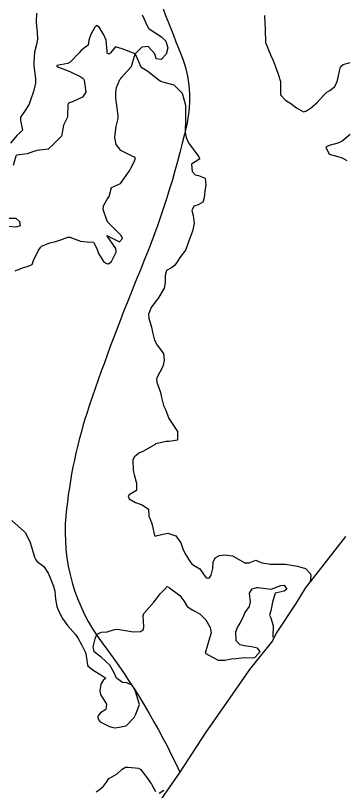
# Model space of a CAD drawing. Header units: metres. Extents: x 318500 to 325275, y 7408834 to 7428799.
# Drawn here: x 320298.6 to 320349.3, y 7411975.4 to 7412094.7 of the extents above; entities that cross this region are included whole.
import ezdxf

# ---------------------------------------------------------------- set-up
doc = ezdxf.new("R2010")
doc.units = ezdxf.units.M
doc.header["$MEASUREMENT"] = 0
for name, color, linetype in [('Area', 45, 'Continuous'), ('Curvas de Nivel 1m', 11, 'Continuous'), ('Curvas de Nivel 5m', 15, 'Continuous'), ('Vias Secundárias', 230, 'Continuous')]:
    doc.layers.add(name, color=color, linetype=linetype)

msp = doc.modelspace()

# ---------------------------------------------------------------- linework, layer by layer
at = {"layer": 'Area'}
msp.add_lwpolyline([(320349.3, 7412014.61), (320343.08, 7412006.68), (320341.65, 7412004.35), (320338.61, 7411999.77), (320338.05, 7411998.58), (320334.52, 7411994.21), (320331.14, 7411989.31), (320327.72, 7411984.4), (320323.82, 7411978.42), (320320.54, 7411973.7)], dxfattribs=at)
at = {"layer": 'Curvas de Nivel 1m', "flags": 128}
for points, elevation in [([(320318.01, 7412094.83), (320318.9, 7412092.93), (320318.96, 7412092.82), (320319.01, 7412092.74), (320319.25, 7412092.58), (320320.99, 7412091.44), (320321.66, 7412090.78), (320321.98, 7412089.76), (320321.73, 7412088.78), (320320.94, 7412087.97), (320320.17, 7412088.03), (320320, 7412088.8), (320318.97, 7412089.92), (320317.98, 7412089.82), (320316.95, 7412088.84), (320317.84, 7412086.83), (320318.92, 7412086.17), (320320.63, 7412084.79), (320320.9, 7412084.61), (320321.17, 7412084.52), (320322.89, 7412084.06), (320324.19, 7412082.75), (320324.67, 7412080.93), (320324.67, 7412080.74), (320324.7, 7412078.86), (320324.7, 7412078.74), (320324.62, 7412076.92), (320324.62, 7412076.74), (320324.78, 7412075.94), (320325.16, 7412075.12), (320325.44, 7412074.73), (320326.74, 7412073.01), (320326.86, 7412072.71), (320326.84, 7412072.61), (320326.74, 7412072.56), (320325.61, 7412071.85), (320325.7, 7412070.73), (320326.19, 7412070.2), (320326.7, 7412070.14), (320327.72, 7412069.71), (320327.8, 7412068.69), (320327.65, 7412067.72), (320327.56, 7412066.7), (320327.33, 7412066.02), (320326.64, 7412065.6), (320325.96, 7412065.4), (320325.68, 7412064.72), (320325.87, 7412063.97), (320326.02, 7412062.72), (320325.75, 7412061.57), (320325.45, 7412060.73), (320325.22, 7412060.08), (320324.72, 7412058.74), (320324.55, 7412058.45), (320323.8, 7412057.49), (320323.34, 7412056.75), (320323.01, 7412056.27), (320322.52, 7412055.94), (320321.79, 7412055.49), (320321.59, 7412054.77), (320321.59, 7412053.67), (320321.41, 7412052.78), (320320.45, 7412051.14), (320320.15, 7412050.79), (320319.4, 7412049.84), (320319.01, 7412048.81), (320319.05, 7412048.18), (320319.46, 7412046.8), (320319.63, 7412046.04), (320319.91, 7412044.8), (320320.36, 7412044.02), (320321.29, 7412042.78), (320321.43, 7412041.67), (320321.2, 7412040.78), (320320.29, 7412039.01), (320320.24, 7412038.79), (320320.28, 7412038.37), (320320.84, 7412036.78), (320321.01, 7412036.01), (320321.33, 7412034.77), (320321.61, 7412034.15), (320322.14, 7412032.76), (320322.21, 7412032.63), (320323.48, 7412030.75), (320323.45, 7412029.46), (320322.16, 7412029.21), (320321.71, 7412029.21), (320320.15, 7412028.89), (320320.09, 7412028.85), (320320.02, 7412028.79), (320318.14, 7412027.71), (320317.53, 7412027.43), (320316.78, 7412026.83), (320316.61, 7412026.34), (320316.67, 7412024.83), (320316.8, 7412024.13), (320317.14, 7412022.83), (320317.17, 7412021.71), (320316.05, 7412021.05), (320315.86, 7412020.84), (320316.04, 7412020.42), (320317, 7412019.86), (320318.03, 7412019.51), (320319, 7412018.81), (320319.03, 7412017.78), (320319.44, 7412016.8), (320319.59, 7412016.4), (320319.91, 7412014.79), (320319.97, 7412014.73), (320320.06, 7412014.7), (320320.35, 7412014.78), (320321.97, 7412015.12), (320323.19, 7412014.75), (320323.95, 7412013.67), (320324.28, 7412012.73), (320324.57, 7412012.09), (320325.4, 7412010.72), (320325.64, 7412010.44), (320325.91, 7412010.24), (320326.89, 7412009.68), (320327.55, 7412008.69), (320327.88, 7412008.29), (320328.33, 7412008.23), (320328.64, 7412008.67), (320328.87, 7412009.7), (320328.95, 7412010.67), (320329.23, 7412011.36), (320329.93, 7412011.69), (320330.74, 7412011.83), (320331.93, 7412011.65), (320333.79, 7412010.6), (320333.86, 7412010.55), (320333.91, 7412010.55), (320333.95, 7412010.56), (320334.47, 7412010.59), (320335.52, 7412010.98), (320335.91, 7412010.77), (320336.49, 7412010.57), (320337.73, 7412010.38), (320337.91, 7412010.36), (320339.75, 7412010.37), (320339.91, 7412010.38), (320340.05, 7412010.37), (320341.91, 7412010.06), (320343.14, 7412009.72), (320343.89, 7412008.9), (320343.98, 7412008.56), (320343.87, 7412007.79), (320344.08, 7412007.77)], 719), ([(320336.89, 7412094.72), (320336.84, 7412094.58), (320336.92, 7412092.67), (320336.92, 7412092.58), (320336.98, 7412090.58), (320337.8, 7412088.57), (320338.18, 7412087.8), (320338.65, 7412086.55), (320338.92, 7412085.71), (320339.27, 7412084.54), (320339.29, 7412084.15), (320339.28, 7412082.54), (320340.04, 7412081.71), (320340.86, 7412081.2), (320341.73, 7412080.51), (320342.84, 7412079.91), (320343.29, 7412080.04), (320343.91, 7412080.48), (320344.86, 7412081.31), (320345.93, 7412082.45), (320346.43, 7412082.9), (320346.88, 7412083.18), (320347.58, 7412083.74), (320347.93, 7412084.43), (320348.18, 7412085.16), (320348.43, 7412086.43), (320348.52, 7412086.84), (320348.94, 7412087.18), (320349.99, 7412087.46)], 718), ([(320298.51, 7412055.46), (320299.65, 7412055.93), (320300.52, 7412056.2), (320301.13, 7412056.44), (320301.32, 7412057.05), (320302.04, 7412058.53), (320302.38, 7412059.03), (320302.44, 7412059.14), (320302.55, 7412059.25), (320303.82, 7412059.75), (320304.56, 7412059.91), (320305.4, 7412060.16), (320306.58, 7412060.65), (320306.91, 7412060.64), (320308.57, 7412060.02), (320309.59, 7412059.91), (320310.56, 7412059.85), (320311.07, 7412058.91), (320311.34, 7412058.11), (320312.09, 7412056.9), (320312.53, 7412056.58), (320312.86, 7412056.56), (320313.3, 7412056.89), (320314.01, 7412058.34), (320313.99, 7412058.88), (320312.58, 7412060.9), (320314.57, 7412059.93), (320314.99, 7412060.45), (320314.81, 7412060.87), (320314.58, 7412061.12), (320312.79, 7412062.9), (320312.71, 7412063), (320312.61, 7412063.25), (320312.04, 7412064.91), (320312.07, 7412065.47), (320312.65, 7412066.47), (320312.85, 7412066.71), (320312.94, 7412066.9), (320313.31, 7412068.27), (320314.69, 7412068.87), (320316.08, 7412070.85), (320316.31, 7412071.26), (320316.73, 7412072.13), (320316.96, 7412072.62), (320316.93, 7412072.84), (320316.74, 7412072.99), (320316.51, 7412073.08), (320314.76, 7412073.98), (320314.03, 7412074.88), (320313.84, 7412075.95), (320313.91, 7412076.88), (320314.04, 7412077.64), (320314.33, 7412078.88), (320314.36, 7412079.35), (320314.13, 7412080.88), (320313.97, 7412081.99), (320313.96, 7412082.88), (320314.11, 7412083.65), (320314.62, 7412084.87), (320314.73, 7412085.04), (320314.91, 7412085.25), (320315.69, 7412086.08), (320316.39, 7412086.85), (320316.95, 7412088.84), (320314.96, 7412089.58), (320313.95, 7412089.9), (320313.1, 7412088.9), (320312.95, 7412088.78), (320312.65, 7412088.9), (320312.63, 7412089.22), (320312.52, 7412090.9), (320312.16, 7412091.74), (320311.4, 7412092.92), (320311.01, 7412093.18), (320310.74, 7412092.92), (320310.13, 7412091.8), (320309.85, 7412090.94), (320309.74, 7412090.17), (320308.96, 7412089.58), (320308.62, 7412089.29), (320308.35, 7412088.96), (320306.94, 7412087.53), (320306.58, 7412087.34), (320304.93, 7412087.04), (320304.9, 7412087), (320304.93, 7412086.91), (320305.15, 7412086.77), (320306.92, 7412086.11), (320308.58, 7412085.28), (320308.9, 7412085.1), (320309.02, 7412084.95), (320309.09, 7412084.75), (320309.38, 7412082.94), (320308.86, 7412082.14), (320307.34, 7412081.45), (320306.85, 7412081.3), (320306.65, 7412081.18), (320306.58, 7412080.98), (320306.55, 7412079.26), (320306.48, 7412078.98), (320305.95, 7412077.84), (320305.78, 7412076.99), (320305.61, 7412076.16), (320304.77, 7412075.31), (320304.47, 7412075), (320303.6, 7412074.18), (320302.76, 7412074.07), (320301.82, 7412073.98), (320300.75, 7412073.59), (320300.35, 7412073.46), (320298.74, 7412073.22), (320298.65, 7412073.17), (320298.6, 7412073.08), (320298.18, 7412071.63)], 719), ([(320349.99, 7412076.4), (320348.78, 7412075.38), (320348.13, 7412075.07), (320346.77, 7412074.72), (320346.24, 7412074.45), (320346.75, 7412073.4), (320348.13, 7412073.04), (320348.75, 7412072.82), (320349.49, 7412072.41)], 718), ([(320297.05, 7412063.54), (320298.61, 7412063.56), (320299.2, 7412063.07), (320299.28, 7412062.39), (320298.6, 7412062.19), (320297.41, 7412062.29)], 719), ([(320310.95, 7411975.38), (320311.44, 7411975.71), (320312.09, 7411976.24), (320312.54, 7411976.88), (320312.92, 7411977.42), (320313.47, 7411977.76), (320314.17, 7411978.17), (320314.93, 7411978.85), (320315.49, 7411979.19), (320315.86, 7411979.2), (320317.49, 7411979.02), (320317.85, 7411978.81), (320319.01, 7411977.25), (320319.31, 7411976.79), (320319.46, 7411976.54), (320320.09, 7411975.43)], 721), ([(320320.64, 7411975.17), (320321.37, 7411975.65)], 721)]:
    msp.add_lwpolyline(points, dxfattribs=dict(at, elevation=elevation))
at = {"layer": 'Curvas de Nivel 5m', "elevation": 720, "flags": 128}
for points in [[(320301.8, 7412095.05), (320301.73, 7412093.76), (320301.81, 7412093.05), (320301.91, 7412092.13), (320301.94, 7412091.05), (320301.78, 7412090.23), (320301.47, 7412089.05), (320301.37, 7412087.49), (320301.36, 7412087.05), (320301.41, 7412086.56), (320301.65, 7412085.05), (320301.61, 7412084.32), (320301.31, 7412083.05), (320300.86, 7412081.69), (320300.7, 7412081.21), (320300.64, 7412081.06), (320299.94, 7412079.96), (320299.34, 7412079.07), (320299.32, 7412078.57), (320299.63, 7412077.07), (320299.21, 7412076.65), (320298.78, 7412076.26), (320297.8, 7412075.09)], [(320297.99, 7412017.08), (320299.96, 7412015.34), (320300.08, 7412015.17), (320300.15, 7412015.06), (320300.78, 7412013.88), (320301, 7412013.04), (320301.48, 7412011.47), (320301.69, 7412011.03), (320301.78, 7412010.9), (320301.91, 7412010.8), (320302.91, 7412010.02), (320303.56, 7412009), (320303.88, 7412008.3), (320304.41, 7412006.99), (320304.59, 7412006.25), (320304.73, 7412004.99), (320304.92, 7412003.88), (320305.25, 7412002.99), (320305.8, 7412002.01), (320306.56, 7412000.97), (320307.76, 7411999.55), (320308.21, 7411998.94), (320308.74, 7411997.94), (320309.27, 7411996.93), (320309.38, 7411996.58), (320309.62, 7411994.92), (320309.7, 7411994.76), (320310.48, 7411994.11), (320311.68, 7411993.35), (320312.42, 7411992.88), (320312.05, 7411992.5), (320311.66, 7411991.95), (320311.5, 7411990.89), (320311.64, 7411990.34), (320312.57, 7411988.88), (320312.44, 7411988.05), (320311.6, 7411987.51), (320311.31, 7411987.18), (320311.22, 7411986.9), (320311.26, 7411986.57), (320311.58, 7411986.16), (320313.02, 7411985.43), (320313.57, 7411985.27), (320313.92, 7411985.21), (320315.58, 7411985.51), (320316.79, 7411986.82), (320317.07, 7411987.34), (320317.62, 7411988.81), (320317, 7411990.82), (320316.56, 7411991.73), (320315.66, 7411992.12), (320315.03, 7411992.21), (320314.09, 7411992.86), (320313.68, 7411993.78), (320313.08, 7411994.88), (320311.72, 7411996.06), (320310.67, 7411996.91), (320310.52, 7411997.69), (320310.82, 7411998.9), (320311.06, 7411999.6), (320311.77, 7411999.93), (320312.66, 7412000), (320313.77, 7412000.35), (320314.24, 7412000.4), (320315.77, 7412000.11), (320316.64, 7411999.96), (320317.77, 7412000.03), (320318.24, 7412000.35), (320318.3, 7412000.81), (320318.16, 7412002.46), (320318.27, 7412002.81), (320319.83, 7412004.53), (320320.03, 7412004.79), (320320.8, 7412005.82), (320321.73, 7412006.76), (320321.79, 7412006.84), (320321.86, 7412006.95), (320322.22, 7412006.76), (320323.84, 7412005.58), (320324.42, 7412004.73), (320324.96, 7412003.86), (320325.82, 7412003.29), (320326.23, 7412003.12), (320326.95, 7412002.69), (320327.8, 7412001.83), (320328.5, 7412000.67), (320328.63, 7411999.8), (320328.26, 7411998.67), (320327.73, 7411996.68), (320329.71, 7411995.62), (320330.73, 7411995.63), (320331.72, 7411995.82), (320332.46, 7411995.88), (320333.72, 7411996.01), (320335.12, 7411995.98), (320335.41, 7411996.11), (320336.15, 7411996.98), (320335.74, 7411997.48), (320334.85, 7411997.69), (320333.74, 7411997.81), (320333.09, 7411997.96), (320332.47, 7411998.62), (320332.41, 7411999.98), (320332.66, 7412000.62), (320333.11, 7412001.3), (320333.69, 7412002.6), (320333.81, 7412002.89), (320334.55, 7412003.86), (320334.68, 7412004.59), (320334.53, 7412005.92), (320334.95, 7412006.59), (320335.66, 7412006.79), (320335.86, 7412006.79), (320337.86, 7412006.55), (320339.32, 7412007.08), (320339.87, 7412007.13), (320340.28, 7412006.52), (320339.86, 7412006.24), (320338.48, 7412005.91), (320338.06, 7412004.55), (320337.82, 7412003.2), (320337.62, 7412002.55), (320337.8, 7412002.14), (320338.14, 7412000.9), (320338.1, 7411999.23), (320338.16, 7411999.15)]]:
    msp.add_lwpolyline(points, dxfattribs=at)
at = {"layer": 'Vias Secundárias'}
msp.add_lwpolyline([(320234.99, 7412207.09, -0.061672), (320243.58, 7412201.43, -0.046703), (320260.76, 7412183.75, 0.038915), (320275.59, 7412168.02, -0.06507), (320291.83, 7412148.88, -0.045894), (320306.16, 7412121.47, 0.115178), (320309.83, 7412116.33, -0.123001), (320317.74, 7412104.87, 0.005131), (320324.03, 7412088.66, -0.151751), (320324.87, 7412077.9, -0.042886), (320317.81, 7412055.73, 0.016874), (320309.9, 7412034.72, 0.058639), (320306.31, 7412017.82, 0.187015), (320311.87, 7411998.3, -0.052995), (320323.82, 7411978.42)], format="xyb", dxfattribs=at)

doc.saveas('drawing.dxf')
